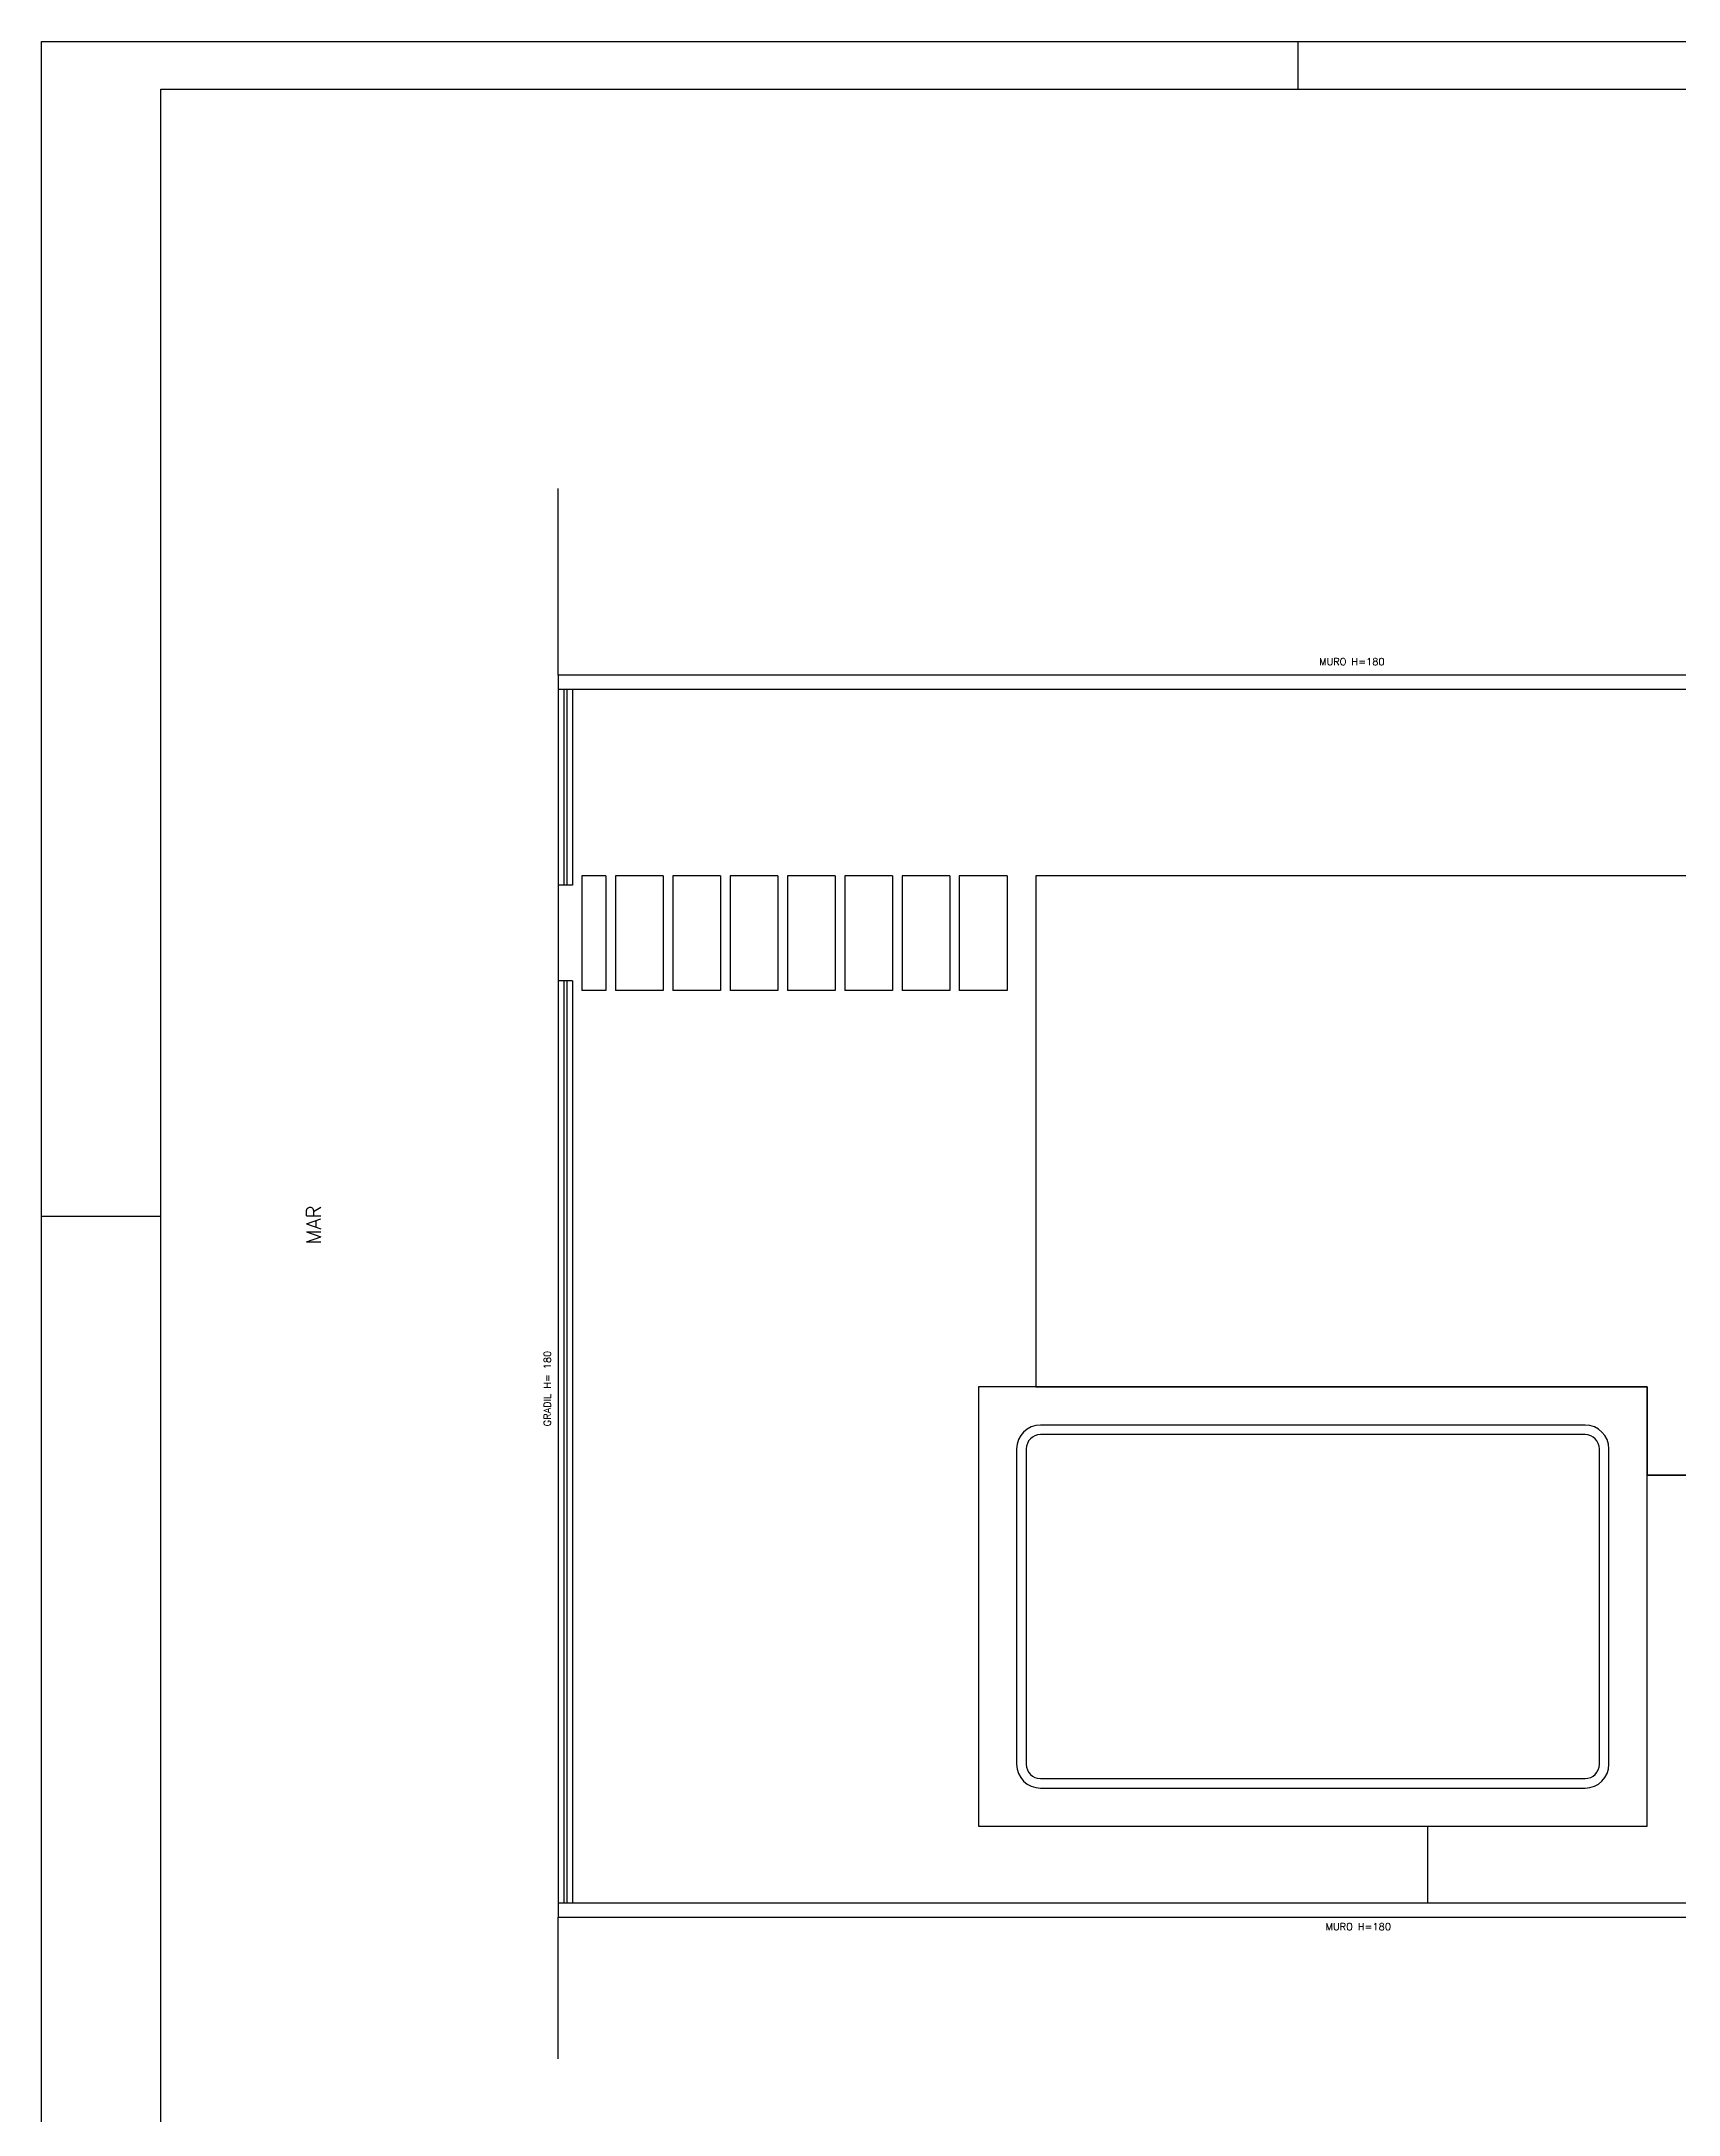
# Model space of a CAD drawing. Extents: x -435 to 5505, y -2177 to 2023.
# Drawn here: x -435 to 1279, y -146 to 2023 of the extents above; entities that cross this region are included whole.
import ezdxf

# ---------------------------------------------------------------- set-up
doc = ezdxf.new("R2010")
doc.units = 0
doc.header["$MEASUREMENT"] = 0
doc.layers.get('0').update_dxf_attribs({"linetype": 'CONTINUOUS'})
doc.layers.add('025', color=2, linetype='CONTINUOUS')
doc.layers.add('100', color=6, linetype='CONTINUOUS')
doc.styles.get("Standard").update_dxf_attribs({"font": 'romans.shx', "height": 8})

msp = doc.modelspace()

# ---------------------------------------------------------------- linework, layer by layer
for p, q in [((105.70465, 1360.29019), (105.70465, 1555.41758)), ((1445.70465, 1360.29019), (105.70465, 1360.29019)), ((105.70465, 1360.29019), (105.70465, 1140.29019)), ((1445.70465, 1345.29019), (105.70465, 1345.29019)), ((111.70465, 1345.29019), (111.70465, 1140.29019)), ((114.70465, 1345.29019), (114.70465, 1140.29019)), ((120.70465, 1345.29019), (120.70465, 1140.29019)), ((130.70465, 1150.29019), (130.70465, 1030.29019)), ((155.70465, 1150.29019), (130.70465, 1150.29019)), ((155.70465, 1150.29019), (155.70465, 1030.29019)), ((165.70465, 1150.29019), (165.70465, 1030.29019)), ((215.70465, 1150.29019), (165.70465, 1150.29019)), ((215.70465, 1150.29019), (215.70465, 1030.29019)), ((225.70465, 1150.29019), (225.70465, 1030.29019)), ((275.70465, 1150.29019), (225.70465, 1150.29019)), ((275.70465, 1150.29019), (275.70465, 1030.29019)), ((285.70465, 1150.29019), (285.70465, 1030.29019)), ((335.70465, 1150.29019), (285.70465, 1150.29019)), ((335.70465, 1150.29019), (335.70465, 1030.29019)), ((345.70465, 1150.29019), (345.70465, 1030.29019)), ((395.70465, 1150.29019), (345.70465, 1150.29019)), ((395.70465, 1150.29019), (395.70465, 1030.29019)), ((405.70465, 1150.29019), (405.70465, 1030.29019)), ((455.70465, 1150.29019), (405.70465, 1150.29019)), ((455.70465, 1150.29019), (455.70465, 1030.29019)), ((465.70465, 1150.29019), (465.70465, 1030.29019)), ((515.70465, 1150.29019), (465.70465, 1150.29019)), ((515.70465, 1150.29019), (515.70465, 1030.29019)), ((525.70465, 1150.29019), (525.70465, 1030.29019)), ((575.70465, 1150.29019), (525.70465, 1150.29019)), ((575.70465, 1150.29019), (575.70465, 1030.29019)), ((1365.70465, 1150.29019), (605.70465, 1150.29019)), ((605.70465, 1150.29019), (605.70465, 615.29019)), ((1445.70465, 1150.29019), (605.70465, 1150.29019)), ((605.70465, 1150.29019), (605.70465, 615.29019)), ((105.70465, 1140.29019), (105.70465, 1040.29019)), ((120.70465, 1140.29019), (105.70465, 1140.29019)), ((105.70465, 1040.29019), (105.70465, 60.29019)), ((120.70465, 1040.29019), (105.70465, 1040.29019)), ((111.70465, 1040.29019), (111.70465, 75.29019)), ((114.70465, 1040.29019), (114.70465, 75.29019)), ((120.70465, 1040.29019), (120.70465, 75.29019)), ((155.70465, 1030.29019), (130.70465, 1030.29019)), ((215.70465, 1030.29019), (165.70465, 1030.29019)), ((275.70465, 1030.29019), (225.70465, 1030.29019)), ((335.70465, 1030.29019), (285.70465, 1030.29019)), ((395.70465, 1030.29019), (345.70465, 1030.29019)), ((455.70465, 1030.29019), (405.70465, 1030.29019)), ((515.70465, 1030.29019), (465.70465, 1030.29019)), ((575.70465, 1030.29019), (525.70465, 1030.29019)), ((545.70465, 615.29019), (545.70465, 155.29019)), ((1245.70465, 615.29019), (545.70465, 615.29019)), ((605.70465, 615.29019), (1245.70465, 615.29019)), ((1245.70465, 155.29019), (1245.70465, 615.29019)), ((1245.70465, 615.29019), (1245.70465, 522.79019)), ((1180.70465, 575.29019), (610.70465, 575.29019)), ((1180.70465, 565.29019), (610.70465, 565.29019)), ((585.70465, 550.29019), (585.70465, 220.29019)), ((595.70465, 550.29019), (595.70465, 220.29019)), ((1195.70465, 220.29019), (1195.70465, 550.29019)), ((1205.70465, 220.29019), (1205.70465, 550.29019)), ((1365.70465, 522.79019), (1245.70465, 522.79019)), ((1245.70465, 522.79019), (1765.70465, 522.79019)), ((610.70465, 205.29019), (1180.70465, 205.29019)), ((610.70465, 195.29019), (1180.70465, 195.29019)), ((545.70465, 155.29019), (1245.70465, 155.29019)), ((1015.70465, 155.29019), (1015.70465, 75.29019)), ((105.70465, 75.29019), (1765.70465, 75.29019)), ((105.70465, 60.29019), (1765.70465, 60.29019)), ((105.70465, -88.17209), (105.70465, 60.29019))]:
    msp.add_line(p, q)
for centre, radius, start, end in [((610.70465, 550.29019), 25, 90, 180), ((610.70465, 550.29019), 15, 90, 180), ((1180.70465, 550.29019), 25, 0, 90), ((1180.70465, 550.29019), 15, 0, 90), ((610.70465, 220.29019), 25, 180, 270), ((610.70465, 220.29019), 15, 180, 270), ((1180.70465, 220.29019), 15, 270, 0), ((1180.70465, 220.29019), 25, 270, 0)]:
    msp.add_arc(centre, radius, start, end)
at = {"layer": '025'}
for p, q in [((-435.04761, 2023.47293), (5504.95239, 2023.47293)), ((-435.04761, -2176.52707), (-435.04761, 2023.47293)), ((879.95239, 2023.47293), (879.95239, 1973.47293)), ((-310.04761, 793.47293), (-435.04761, 793.47293))]:
    msp.add_line(p, q, dxfattribs=at)
at = {"layer": '100'}
for p, q in [((-310.04761, 1973.47293), (5454.95239, 1973.47293)), ((-310.04761, -2126.52707), (-310.04761, 1973.47293))]:
    msp.add_line(p, q, dxfattribs=at)

# ---------------------------------------------------------------- texts
for p in [(902.34051, 1370.56739), (909.01962, 46.56695)]:
    msp.add_text('MURO H=180', height=7.5).set_placement(p)
for s, height, p in [('MAR', 15, (-142.47032, 764.63631)), ('GRADIL H= 180', 7.5, (98.15538, 573.9685))]:
    msp.add_text(s, height=height, rotation=90).set_placement(p)

doc.saveas('drawing.dxf')
